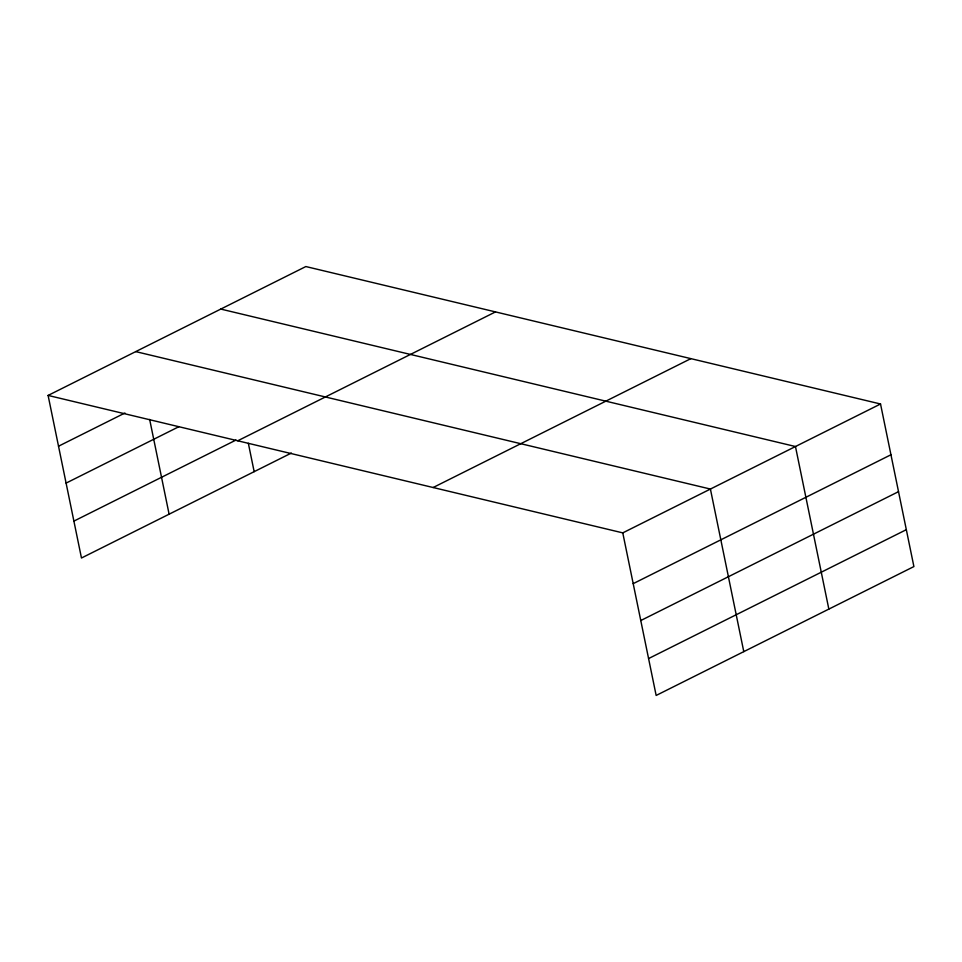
<?xml version="1.0" encoding="UTF-8"?>
<svg xmlns="http://www.w3.org/2000/svg" width="962" height="962" viewBox="0 0 962 962"><rect width="100%" height="100%" fill="white"/><g stroke="black" fill="none" stroke-linecap="round" stroke-linejoin="round"><path stroke-width="1.44" d="M48.1 395.43L305.844 266.546L880.531 403.992L913.9 566.57L656.156 695.454L622.775 532.876L48.1 395.43L81.469 558.008L291.378 453.054M58.526 446.212L124.916 413.011M66.101 483.104L178.98 426.659M73.894 521.115L235.955 440.079M237.746 440.788L495.49 311.904M433.14 487.518L690.884 358.634M622.775 532.876L880.531 403.992M633.2 583.645L890.944 454.761M640.776 620.538L898.52 491.654M648.58 658.561L906.324 529.677M220.791 309.079L795.466 446.524L828.847 609.102M135.738 351.611L710.413 489.057L743.782 651.635M248.34 443.278L254.16 471.657M149.651 419.408L169.108 514.189"/></g></svg>
